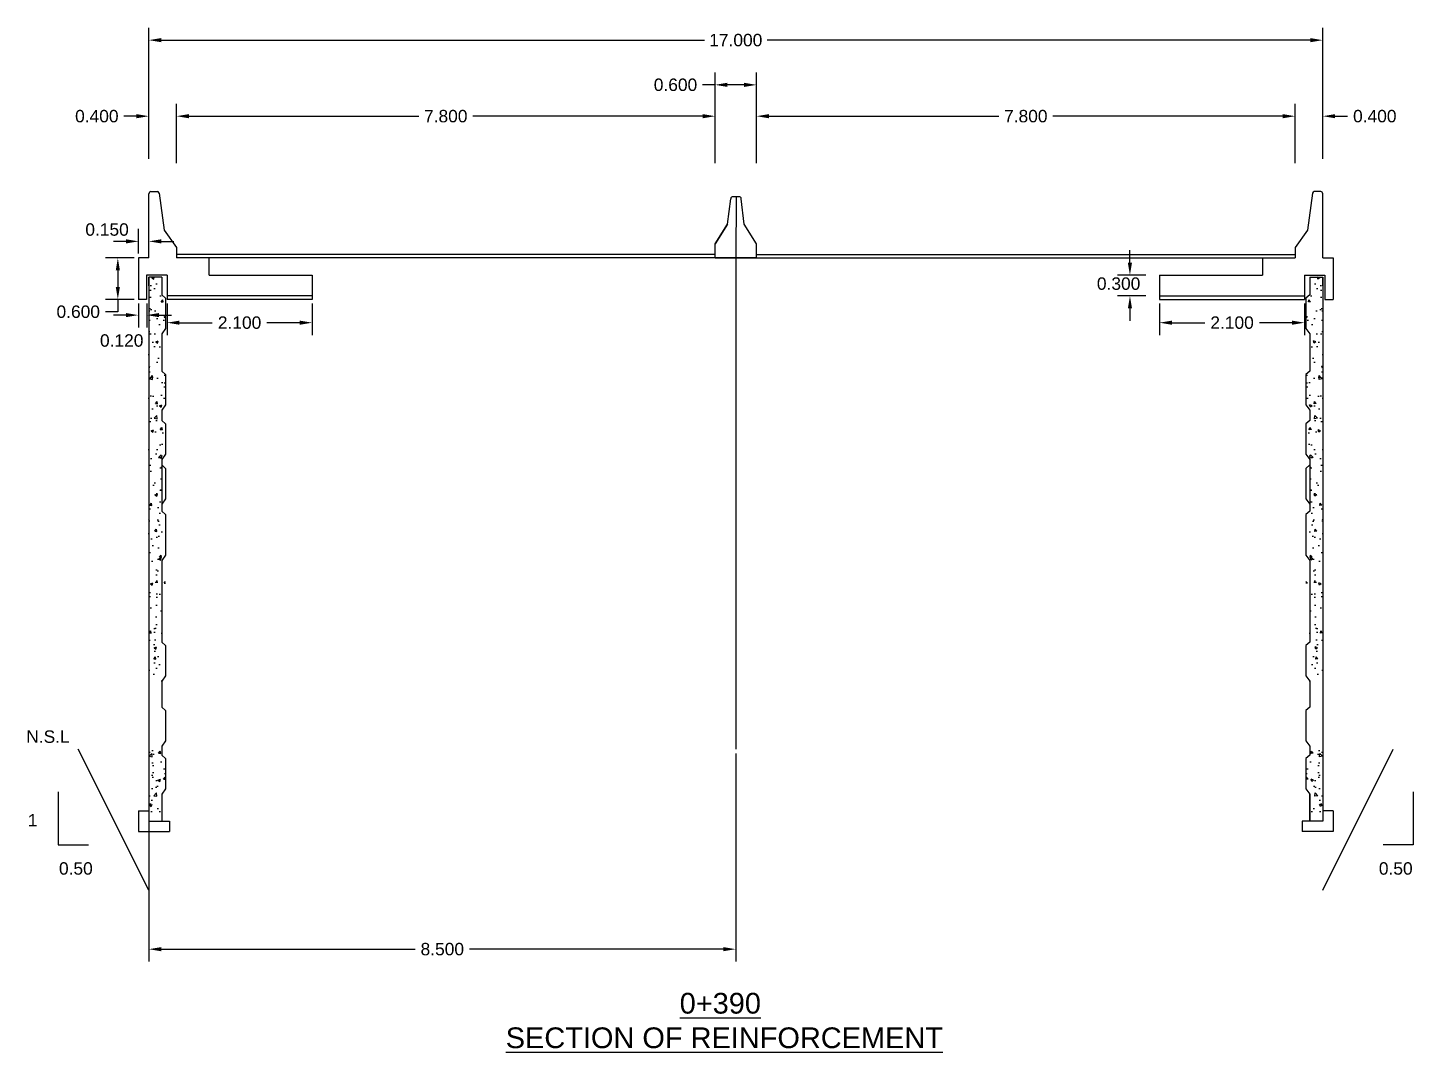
# Model space of a CAD drawing. Header units: inches. Extents: x 7464 to 8514, y 25455 to 25607.
# Drawn here: x 7847.54 to 7867.6, y 25454.8 to 25469.64 of the extents above; entities that cross this region are included whole.
import ezdxf

# ---------------------------------------------------------------- set-up
doc = ezdxf.new("R2010")
doc.units = ezdxf.units.IN
doc.header["$MEASUREMENT"] = 0
doc.styles.get("Standard").update_dxf_attribs({"font": 'arial.ttf'})
doc.dimstyles.get("Standard").update_dxf_attribs({"dimtxt": 0.18, "dimasz": 0.18, "dimexe": 0.18, "dimexo": 0.0625, "dimgap": 0.09, "dimtad": 0, "dimtih": 1, "dimtoh": 1, "dimdec": 3, "dimzin": 0, "dimdsep": 46, "dimtxsty": 'Standard', "dimcen": 0.09, "dimadec": 0, "dimazin": 0, "dimtfac": 1, "dimtdec": 3, "dimtofl": 0, "dimtmove": 0, "dimatfit": 3, "dimfxl": 1, "dimtolj": 1, "dimtzin": 0, "dimarcsym": 0})
pattern_1 = [(130, (8094.15213, 25300.72663), (-0.3586301, -0.03137607), [0.0375, -0.4125]), (185, (8094.15213, 25300.72663), (0.06937567, 0.37609607), [0.03, -0.33]), (79.5486, (8094.12224, 25300.724), (-0.2892547, 0.34471977), [0.0318701, -0.35057106]), (133.8158, (8094.15213, 25300.82663), (-0.5336205, -0.0827595), [0.05625, -0.61875]), (83.3644, (8094.10766, 25300.81973), (-0.4673314, 0.4870589), [0.0478051, -0.5258565]), (188.8158, (8094.15213, 25300.82663), (-0.467331, 0.4870593), [0.045, -0.495]), (159, (8094.10213, 25300.80163), (-0.29845353, -0.20130945), [0.0375, -0.4125]), (214, (8094.10213, 25300.80163), (-0.12165767, 0.362575), [0.03, -0.33]), (108.5486, (8094.07726, 25300.78485), (-0.4201113, 0.16126525), [0.0318701, -0.35057106]), (142.5, (8094.15213, 25300.72663), (-0.00607993, 0.166446927), [0, -0.326, 0, -0.335, 0, -0.33125]), (172.5, (8094.15213, 25300.72663), (-0.13153477, 0.19720586), [0, -0.191, 0, -0.3185, 0, -0.12625]), (212.5, (8094.26363, 25300.72663), (-0.26691122, -0.011277436), [0, -0.125, 0, -0.39, 0, -0.5175]), (222.5, (8094.31363, 25300.72663), (-0.29159308, 0.0500525), [0, -0.1625, 0, -0.259, 0, -0.3675])]

# ---------------------------------------------------------------- blocks, each defined once
blk = doc.blocks.new('*D245')
at = {"color": 0, "lineweight": -2, "transparency": 16777216}
for p, q in [((7849.691, 25467.675), (7849.691, 25468.536)), ((7857.491, 25467.675), (7857.491, 25468.536)), ((7849.871, 25468.356), (7853.199, 25468.356)), ((7857.311, 25468.356), (7853.984, 25468.356))]:
    blk.add_line(p, q, dxfattribs=at)
at = {"color": 0, "transparency": 16777216}
for points in [[(7849.871, 25468.386), (7849.871, 25468.326), (7849.691, 25468.356)], [(7857.311, 25468.386), (7857.311, 25468.326), (7857.491, 25468.356)]]:
    blk.add_solid(points, dxfattribs=at)
at = {"layer": 'Defpoints', "color": 0, "transparency": 16777216}
for p in [(7857.491, 25468.356), (7849.691, 25467.613), (7857.491, 25467.613)]:
    blk.add_point(p, dxfattribs=at)
at = {"color": 0, "transparency": 16777216, "insert": (7853.591, 25468.356), "char_height": 0.18, "attachment_point": 5}
blk.add_mtext('\\A1;7.800', dxfattribs=at)
blk = doc.blocks.new('*D246')
at = {"color": 0, "lineweight": -2, "transparency": 16777216}
for p, q in [((7849.291, 25467.738), (7849.291, 25468.536)), ((7849.691, 25467.738), (7849.691, 25468.536)), ((7849.111, 25468.356), (7848.931, 25468.356)), ((7849.871, 25468.356), (7850.051, 25468.356))]:
    blk.add_line(p, q, dxfattribs=at)
at = {"color": 0, "transparency": 16777216}
for points in [[(7849.111, 25468.386), (7849.111, 25468.326), (7849.291, 25468.356)], [(7849.871, 25468.386), (7849.871, 25468.326), (7849.691, 25468.356)]]:
    blk.add_solid(points, dxfattribs=at)
at = {"layer": 'Defpoints', "color": 0, "transparency": 16777216}
for p in [(7849.291, 25468.356), (7849.291, 25467.675), (7849.691, 25467.675)]:
    blk.add_point(p, dxfattribs=at)
at = {"color": 0, "transparency": 16777216, "insert": (7848.538, 25468.356), "char_height": 0.18, "attachment_point": 5}
blk.add_mtext('\\A1;0.400', dxfattribs=at)
blk = doc.blocks.new('*D247')
at = {"color": 0, "lineweight": -2, "transparency": 16777216}
for p, q in [((7849.141, 25466.367), (7849.141, 25466.724)), ((7849.291, 25466.367), (7849.291, 25466.724)), ((7848.961, 25466.544), (7848.781, 25466.544)), ((7849.471, 25466.544), (7849.651, 25466.544))]:
    blk.add_line(p, q, dxfattribs=at)
at = {"color": 0, "transparency": 16777216}
for points in [[(7848.961, 25466.574), (7848.961, 25466.514), (7849.141, 25466.544)], [(7849.471, 25466.574), (7849.471, 25466.514), (7849.291, 25466.544)]]:
    blk.add_solid(points, dxfattribs=at)
at = {"layer": 'Defpoints', "color": 0, "transparency": 16777216}
for p in [(7849.291, 25466.544), (7849.141, 25466.304), (7849.291, 25466.304)]:
    blk.add_point(p, dxfattribs=at)
at = {"color": 0, "transparency": 16777216, "insert": (7848.686, 25466.714), "char_height": 0.18, "attachment_point": 5}
blk.add_mtext('\\A1;0.150', dxfattribs=at)
blk = doc.blocks.new('*D271')
at = {"color": 0, "lineweight": -2, "transparency": 16777216}
for p, q in [((7849.555, 25465.642), (7849.555, 25465.186)), ((7851.655, 25465.642), (7851.655, 25465.186)), ((7849.735, 25465.366), (7850.21, 25465.366)), ((7851.475, 25465.366), (7851, 25465.366))]:
    blk.add_line(p, q, dxfattribs=at)
at = {"color": 0, "transparency": 16777216}
for points in [[(7849.735, 25465.396), (7849.735, 25465.336), (7849.555, 25465.366)], [(7851.475, 25465.396), (7851.475, 25465.336), (7851.655, 25465.366)]]:
    blk.add_solid(points, dxfattribs=at)
at = {"layer": 'Defpoints', "color": 0, "transparency": 16777216}
for p in [(7849.555, 25465.704), (7851.655, 25465.704), (7851.655, 25465.366)]:
    blk.add_point(p, dxfattribs=at)
at = {"color": 0, "transparency": 16777216, "insert": (7850.605, 25465.366), "char_height": 0.18, "attachment_point": 5}
blk.add_mtext('\\A1;2.100', dxfattribs=at)
blk = doc.blocks.new('*D237')
at = {"color": 0, "lineweight": -2, "transparency": 16777216}
for p, q in [((7858.091, 25467.675), (7858.091, 25468.536)), ((7865.891, 25467.675), (7865.891, 25468.536)), ((7858.271, 25468.356), (7861.599, 25468.356)), ((7865.711, 25468.356), (7862.384, 25468.356))]:
    blk.add_line(p, q, dxfattribs=at)
at = {"color": 0, "transparency": 16777216}
for points in [[(7858.271, 25468.386), (7858.271, 25468.326), (7858.091, 25468.356)], [(7865.711, 25468.386), (7865.711, 25468.326), (7865.891, 25468.356)]]:
    blk.add_solid(points, dxfattribs=at)
at = {"layer": 'Defpoints', "color": 0, "transparency": 16777216}
for p in [(7858.091, 25468.356), (7858.091, 25467.613), (7865.891, 25467.613)]:
    blk.add_point(p, dxfattribs=at)
at = {"color": 0, "transparency": 16777216, "insert": (7861.991, 25468.356), "char_height": 0.18, "attachment_point": 5}
blk.add_mtext('\\A1;7.800', dxfattribs=at)
blk = doc.blocks.new('*D238')
at = {"color": 0, "lineweight": -2, "transparency": 16777216}
for p, q in [((7865.891, 25467.738), (7865.891, 25468.536)), ((7866.291, 25467.738), (7866.291, 25468.536)), ((7865.711, 25468.356), (7865.531, 25468.356)), ((7866.471, 25468.356), (7866.651, 25468.356))]:
    blk.add_line(p, q, dxfattribs=at)
at = {"color": 0, "transparency": 16777216}
for points in [[(7865.711, 25468.386), (7865.711, 25468.326), (7865.891, 25468.356)], [(7866.471, 25468.386), (7866.471, 25468.326), (7866.291, 25468.356)]]:
    blk.add_solid(points, dxfattribs=at)
at = {"layer": 'Defpoints', "color": 0, "transparency": 16777216}
for p in [(7866.291, 25468.356), (7865.891, 25467.675), (7866.291, 25467.675)]:
    blk.add_point(p, dxfattribs=at)
at = {"color": 0, "transparency": 16777216, "insert": (7867.045, 25468.356), "char_height": 0.18, "attachment_point": 5}
blk.add_mtext('\\A1;0.400', dxfattribs=at)
blk = doc.blocks.new('*D269')
at = {"color": 0, "lineweight": -2, "transparency": 16777216}
for p, q in [((7863.928, 25465.642), (7863.928, 25465.186)), ((7866.028, 25465.642), (7866.028, 25465.186)), ((7864.108, 25465.366), (7864.583, 25465.366)), ((7865.848, 25465.366), (7865.373, 25465.366))]:
    blk.add_line(p, q, dxfattribs=at)
at = {"color": 0, "transparency": 16777216}
for points in [[(7864.108, 25465.396), (7864.108, 25465.336), (7863.928, 25465.366)], [(7865.848, 25465.396), (7865.848, 25465.336), (7866.028, 25465.366)]]:
    blk.add_solid(points, dxfattribs=at)
at = {"layer": 'Defpoints', "color": 0, "transparency": 16777216}
for p in [(7863.928, 25465.704), (7866.028, 25465.704), (7863.928, 25465.366)]:
    blk.add_point(p, dxfattribs=at)
at = {"color": 0, "transparency": 16777216, "insert": (7864.978, 25465.366), "char_height": 0.18, "attachment_point": 5}
blk.add_mtext('\\A1;2.100', dxfattribs=at)
blk = doc.blocks.new('*D243')
at = {"color": 0, "lineweight": -2, "transparency": 16777216}
for p, q in [((7857.491, 25467.675), (7857.491, 25468.99)), ((7858.091, 25467.675), (7858.091, 25468.99)), ((7857.491, 25468.81), (7857.311, 25468.81)), ((7857.911, 25468.81), (7857.671, 25468.81))]:
    blk.add_line(p, q, dxfattribs=at)
at = {"color": 0, "transparency": 16777216}
for points in [[(7857.671, 25468.84), (7857.671, 25468.78), (7857.491, 25468.81)], [(7857.911, 25468.84), (7857.911, 25468.78), (7858.091, 25468.81)]]:
    blk.add_solid(points, dxfattribs=at)
at = {"layer": 'Defpoints', "color": 0, "transparency": 16777216}
for p in [(7857.491, 25468.81), (7857.491, 25467.613), (7858.091, 25467.613)]:
    blk.add_point(p, dxfattribs=at)
at = {"color": 0, "transparency": 16777216, "insert": (7856.918, 25468.81), "char_height": 0.18, "attachment_point": 5}
blk.add_mtext('\\A1;0.600', dxfattribs=at)
blk = doc.blocks.new('*D244')
at = {"color": 0, "lineweight": -2, "transparency": 16777216}
for p, q in [((7849.291, 25468.199), (7849.291, 25469.637)), ((7866.291, 25468.199), (7866.291, 25469.637)), ((7849.471, 25469.457), (7857.337, 25469.457)), ((7866.111, 25469.457), (7858.246, 25469.457))]:
    blk.add_line(p, q, dxfattribs=at)
at = {"color": 0, "transparency": 16777216}
for points in [[(7849.471, 25469.487), (7849.471, 25469.427), (7849.291, 25469.457)], [(7866.111, 25469.487), (7866.111, 25469.427), (7866.291, 25469.457)]]:
    blk.add_solid(points, dxfattribs=at)
at = {"layer": 'Defpoints', "color": 0, "transparency": 16777216}
for p in [(7849.291, 25469.457), (7849.291, 25468.137), (7866.291, 25468.137)]:
    blk.add_point(p, dxfattribs=at)
at = {"color": 0, "transparency": 16777216, "insert": (7857.791, 25469.457), "char_height": 0.18, "attachment_point": 5}
blk.add_mtext('\\A1;17.000', dxfattribs=at)
blk = doc.blocks.new('*D273')
at = {"color": 0, "lineweight": -2, "transparency": 16777216}
for p, q in [((7849.291, 25459.126), (7849.291, 25456.115)), ((7857.791, 25459.126), (7857.791, 25456.115)), ((7849.471, 25456.295), (7853.148, 25456.295)), ((7857.611, 25456.295), (7853.935, 25456.295))]:
    blk.add_line(p, q, dxfattribs=at)
at = {"color": 0, "transparency": 16777216}
for points in [[(7849.471, 25456.325), (7849.471, 25456.265), (7849.291, 25456.295)], [(7857.611, 25456.325), (7857.611, 25456.265), (7857.791, 25456.295)]]:
    blk.add_solid(points, dxfattribs=at)
at = {"layer": 'Defpoints', "color": 0, "transparency": 16777216}
for p in [(7849.291, 25459.189), (7857.791, 25459.189), (7849.291, 25456.295)]:
    blk.add_point(p, dxfattribs=at)
at = {"color": 0, "transparency": 16777216, "insert": (7853.541, 25456.295), "char_height": 0.18, "attachment_point": 5}
blk.add_mtext('\\A1;8.500', dxfattribs=at)
blk = doc.blocks.new('*D274')
at = {"color": 0, "lineweight": -2, "transparency": 16777216}
for p, q in [((7849.077, 25466.304), (7848.662, 25466.304)), ((7848.842, 25466.124), (7848.842, 25465.884)), ((7849.077, 25465.704), (7848.662, 25465.704)), ((7848.842, 25465.704), (7848.842, 25465.524)), ((7848.842, 25465.524), (7848.662, 25465.524))]:
    blk.add_line(p, q, dxfattribs=at)
at = {"color": 0, "transparency": 16777216}
for points in [[(7848.812, 25466.124), (7848.872, 25466.124), (7848.842, 25466.304)], [(7848.812, 25465.884), (7848.872, 25465.884), (7848.842, 25465.704)]]:
    blk.add_solid(points, dxfattribs=at)
at = {"layer": 'Defpoints', "color": 0, "transparency": 16777216}
for p in [(7849.14, 25466.304), (7848.842, 25465.704), (7849.14, 25465.704)]:
    blk.add_point(p, dxfattribs=at)
at = {"color": 0, "transparency": 16777216, "insert": (7848.269, 25465.524), "char_height": 0.18, "attachment_point": 5}
blk.add_mtext('\\A1;0.600', dxfattribs=at)
blk = doc.blocks.new('*D275')
at = {"color": 0, "lineweight": -2, "transparency": 16777216}
for p, q in [((7849.14, 25465.642), (7849.14, 25465.296)), ((7849.26, 25465.642), (7849.26, 25465.296)), ((7848.96, 25465.476), (7848.78, 25465.476)), ((7849.44, 25465.476), (7849.62, 25465.476))]:
    blk.add_line(p, q, dxfattribs=at)
at = {"color": 0, "transparency": 16777216}
for points in [[(7848.96, 25465.506), (7848.96, 25465.446), (7849.14, 25465.476)], [(7849.44, 25465.506), (7849.44, 25465.446), (7849.26, 25465.476)]]:
    blk.add_solid(points, dxfattribs=at)
at = {"layer": 'Defpoints', "color": 0, "transparency": 16777216}
for p in [(7849.14, 25465.704), (7849.26, 25465.704), (7849.26, 25465.476)]:
    blk.add_point(p, dxfattribs=at)
at = {"color": 0, "transparency": 16777216, "insert": (7848.898, 25465.107), "char_height": 0.18, "attachment_point": 5}
blk.add_mtext('\\A1;0.120', dxfattribs=at)
blk = doc.blocks.new('*D253')
at = {"color": 0, "lineweight": -2, "transparency": 16777216}
for p, q in [((7863.499, 25466.234), (7863.499, 25466.414)), ((7863.73, 25466.054), (7863.319, 25466.054)), ((7863.73, 25465.754), (7863.319, 25465.754)), ((7863.499, 25465.574), (7863.499, 25465.394))]:
    blk.add_line(p, q, dxfattribs=at)
at = {"color": 0, "transparency": 16777216}
for points in [[(7863.469, 25466.234), (7863.529, 25466.234), (7863.499, 25466.054)], [(7863.469, 25465.574), (7863.529, 25465.574), (7863.499, 25465.754)]]:
    blk.add_solid(points, dxfattribs=at)
at = {"layer": 'Defpoints', "color": 0, "transparency": 16777216}
for p in [(7863.793, 25466.054), (7863.499, 25465.754), (7863.793, 25465.754)]:
    blk.add_point(p, dxfattribs=at)
at = {"color": 0, "transparency": 16777216, "insert": (7863.335, 25465.931), "char_height": 0.18, "attachment_point": 5}
blk.add_mtext('\\A1;0.300', dxfattribs=at)

msp = doc.modelspace()

# ---------------------------------------------------------------- hatches: boundary and pattern name
h = msp.add_hatch()
h.set_pattern_fill('AR-CONC', color=0, scale=0.05, style=0)
h.set_pattern_definition([(50, (7621.4307, 25301.71628), (0.3586301, -0.03137607), [0.0375, -0.4125]), (355, (7621.4307, 25301.71628), (-0.06937567, 0.37609607), [0.03, -0.33]), (100.4514, (7621.46058, 25301.71367), (0.2892547, 0.34471977), [0.0318701, -0.35057106]), (46.1842, (7621.4307, 25301.8163), (0.5336205, -0.0827595), [0.05625, -0.61875]), (96.6356, (7621.47516, 25301.8094), (0.4673314, 0.4870589), [0.0478051, -0.5258565]), (351.1842, (7621.4307, 25301.8163), (0.467331, 0.4870593), [0.045, -0.495]), (21, (7621.4807, 25301.79128), (0.29845353, -0.20130945), [0.0375, -0.4125]), (326, (7621.4807, 25301.79128), (0.12165767, 0.362575), [0.03, -0.33]), (71.4514, (7621.50556, 25301.7745), (0.4201113, 0.16126525), [0.0318701, -0.35057106]), (37.5, (7621.43069, 25301.71628), (0.00607993, 0.166446927), [0, -0.326, 0, -0.335, 0, -0.33125]), (7.5, (7621.4307, 25301.71628), (0.13153477, 0.19720586), [0, -0.191, 0, -0.3185, 0, -0.12625]), (327.5, (7621.3192, 25301.71628), (0.26691122, -0.011277436), [0, -0.125, 0, -0.39, 0, -0.5175]), (317.5, (7621.2692, 25301.71628), (0.29159308, 0.0500525), [0, -0.1625, 0, -0.259, 0, -0.3675])])
h.paths.add_polyline_path([(7849.5347, 25464.6158), (7849.4797, 25464.6658), (7849.4797, 25465.204), (7849.5347, 25465.2798), (7849.5347, 25465.7195), (7849.4797, 25465.7696), (7849.4797, 25466.0247), (7849.2897, 25466.0247), (7849.2897, 25465.8997), (7849.2897, 25460.1783), (7849.4797, 25460.1783), (7849.4797, 25460.2256), (7849.5347, 25460.3014), (7849.5347, 25460.7411), (7849.4797, 25460.7911), (7849.4797, 25461.1652), (7849.5347, 25461.2411), (7849.5347, 25461.6807), (7849.4797, 25461.7308), (7849.4797, 25462.0711), (7849.5347, 25462.147), (7849.5347, 25462.5866), (7849.4797, 25462.6367), (7849.4797, 25463.3867), (7849.5347, 25463.4625), (7849.5347, 25463.9022), (7849.4797, 25463.9523), (7849.4797, 25464.1002), (7849.5347, 25464.1761)])
h = msp.add_hatch()
h.set_pattern_fill('AR-CONC', color=0, scale=0.05, style=0)
h.set_pattern_definition([(130, (8094.15213, 25301.71628), (-0.3586301, -0.03137607), [0.0375, -0.4125]), (185, (8094.15213, 25301.71628), (0.06937567, 0.37609607), [0.03, -0.33]), (79.5486, (8094.12224, 25301.71367), (-0.2892547, 0.34471977), [0.0318701, -0.35057106]), (133.8158, (8094.15213, 25301.8163), (-0.5336205, -0.0827595), [0.05625, -0.61875]), (83.3644, (8094.10766, 25301.8094), (-0.4673314, 0.4870589), [0.0478051, -0.5258565]), (188.8158, (8094.15213, 25301.8163), (-0.467331, 0.4870593), [0.045, -0.495]), (159, (8094.10213, 25301.79128), (-0.29845353, -0.20130945), [0.0375, -0.4125]), (214, (8094.10213, 25301.79128), (-0.12165767, 0.362575), [0.03, -0.33]), (108.5486, (8094.07726, 25301.7745), (-0.4201113, 0.16126525), [0.0318701, -0.35057106]), (142.5, (8094.15213, 25301.71628), (-0.00607993, 0.166446927), [0, -0.326, 0, -0.335, 0, -0.33125]), (172.5, (8094.15213, 25301.71628), (-0.13153477, 0.19720586), [0, -0.191, 0, -0.3185, 0, -0.12625]), (212.5, (8094.26363, 25301.71628), (-0.26691122, -0.011277436), [0, -0.125, 0, -0.39, 0, -0.5175]), (222.5, (8094.31363, 25301.71628), (-0.29159308, 0.0500525), [0, -0.1625, 0, -0.259, 0, -0.3675])])
h.paths.add_polyline_path([(7866.0481, 25464.6158), (7866.1031, 25464.6658), (7866.1031, 25465.204), (7866.0481, 25465.2798), (7866.0481, 25465.7195), (7866.1031, 25465.7696), (7866.1031, 25466.0247), (7866.2931, 25466.0247), (7866.2931, 25465.8997), (7866.2931, 25460.1783), (7866.1031, 25460.1783), (7866.1031, 25460.2256), (7866.0481, 25460.3014), (7866.0481, 25460.7411), (7866.1031, 25460.7911), (7866.1031, 25461.1652), (7866.0481, 25461.2411), (7866.0481, 25461.6807), (7866.1031, 25461.7308), (7866.1031, 25462.0711), (7866.0481, 25462.147), (7866.0481, 25462.5866), (7866.1031, 25462.6367), (7866.1031, 25463.3867), (7866.0481, 25463.4625), (7866.0481, 25463.9022), (7866.1031, 25463.9523), (7866.1031, 25464.1002), (7866.0481, 25464.1761)])
h = msp.add_hatch()
h.set_pattern_fill('AR-CONC', color=0, scale=0.05, style=0)
h.set_pattern_definition([(50, (7621.4307, 25300.72663), (0.3586301, -0.03137607), [0.0375, -0.4125]), (355, (7621.4307, 25300.72663), (-0.06937567, 0.37609607), [0.03, -0.33]), (100.4514, (7621.46058, 25300.724), (0.2892547, 0.34471977), [0.0318701, -0.35057106]), (46.1842, (7621.4307, 25300.82663), (0.5336205, -0.0827595), [0.05625, -0.61875]), (96.6356, (7621.47516, 25300.81973), (0.4673314, 0.4870589), [0.0478051, -0.5258565]), (351.1842, (7621.4307, 25300.82663), (0.467331, 0.4870593), [0.045, -0.495]), (21, (7621.4807, 25300.80163), (0.29845353, -0.20130945), [0.0375, -0.4125]), (326, (7621.4807, 25300.80163), (0.12165767, 0.362575), [0.03, -0.33]), (71.4514, (7621.50556, 25300.78485), (0.4201113, 0.16126525), [0.0318701, -0.35057106]), (37.5, (7621.43069, 25300.72663), (0.00607993, 0.166446927), [0, -0.326, 0, -0.335, 0, -0.33125]), (7.5, (7621.4307, 25300.72663), (0.13153477, 0.19720586), [0, -0.191, 0, -0.3185, 0, -0.12625]), (327.5, (7621.3192, 25300.72663), (0.26691122, -0.011277436), [0, -0.125, 0, -0.39, 0, -0.5175]), (317.5, (7621.2692, 25300.72663), (0.29159308, 0.0500525), [0, -0.1625, 0, -0.259, 0, -0.3675])])
h.paths.add_polyline_path([(7849.5347, 25458.6147), (7849.5347, 25459.0544), (7849.4797, 25459.1045), (7849.4797, 25459.1886), (7849.2897, 25459.1886), (7849.2897, 25458.1493), (7849.4797, 25458.1493), (7849.4797, 25458.5389)])
h = msp.add_hatch()
h.set_pattern_fill('AR-CONC', color=0, scale=0.05, style=0)
h.set_pattern_definition(pattern_1)
h.paths.add_polyline_path([(7866.0481, 25458.6147), (7866.0481, 25459.0544), (7866.1031, 25459.1045), (7866.1031, 25459.1886), (7866.2931, 25459.1886), (7866.2931, 25458.1493), (7866.1031, 25458.1493), (7866.1031, 25458.5389)])
h = msp.add_hatch()
h.set_pattern_fill('AR-CONC', color=0, scale=0.05, style=0)
h.set_pattern_definition(pattern_1)
h.paths.add_polyline_path([(7866.0481, 25458.6147), (7866.0481, 25459.0544), (7866.1031, 25459.1045), (7866.1031, 25459.1886), (7866.2931, 25459.1886), (7866.2931, 25458.1493), (7866.1031, 25458.1493), (7866.1031, 25458.5389)])

# ---------------------------------------------------------------- linework, layer by layer
at = {"color": 0}
for p, q in [((7849.2914, 25466.3043), (7849.2914, 25467.2343)), ((7866.2914, 25466.3043), (7866.2914, 25467.2343)), ((7849.1397, 25466.3043), (7849.1397, 25465.7043)), ((7849.1397, 25466.3043), (7849.1397, 25465.7043)), ((7857.7914, 25466.3043), (7857.7914, 25459.1886)), ((7866.4431, 25466.3043), (7866.4431, 25465.7043)), ((7849.2597, 25466.0543), (7849.2597, 25465.7043)), ((7849.4797, 25466.0247), (7849.2897, 25466.0247)), ((7849.2897, 25465.8997), (7849.2897, 25466.0247)), ((7849.2914, 25466.0247), (7849.2914, 25458.1493)), ((7849.4797, 25466.0247), (7849.4797, 25465.7696)), ((7849.4797, 25466.0247), (7849.4797, 25465.8997)), ((7851.6547, 25466.0543), (7851.6547, 25465.7043)), ((7863.9281, 25466.0543), (7863.9281, 25465.7043)), ((7866.1031, 25466.0247), (7866.1031, 25465.7696)), ((7866.1031, 25466.0247), (7866.2931, 25466.0247)), ((7866.1031, 25466.0247), (7866.1031, 25465.8997)), ((7866.1031, 25466.0247), (7866.1031, 25465.7696)), ((7866.1031, 25466.0247), (7866.2931, 25466.0247)), ((7866.1031, 25466.0247), (7866.1031, 25465.8997)), ((7866.2914, 25466.0247), (7866.2914, 25458.1493)), ((7866.2931, 25465.8997), (7866.2931, 25466.0247)), ((7866.2931, 25465.8997), (7866.2931, 25466.0247)), ((7866.3231, 25466.0543), (7866.3231, 25465.7043)), ((7866.3231, 25466.0543), (7866.3231, 25465.7043)), ((7849.2597, 25465.7043), (7849.1397, 25465.7043)), ((7849.4797, 25465.7696), (7849.5347, 25465.7195)), ((7849.5347, 25465.7195), (7849.5347, 25465.2798)), ((7849.5347, 25465.7195), (7849.5347, 25465.2798)), ((7866.1031, 25465.7696), (7866.0481, 25465.7195)), ((7866.1031, 25465.7696), (7866.0481, 25465.7195)), ((7866.0481, 25465.7195), (7866.0481, 25465.2798)), ((7866.0481, 25465.7195), (7866.0481, 25465.2798)), ((7866.0481, 25465.7195), (7866.0481, 25465.2798)), ((7866.0481, 25465.7195), (7866.0481, 25465.2798)), ((7866.3231, 25465.7043), (7866.4431, 25465.7043)), ((7849.5347, 25465.2798), (7849.4797, 25465.204)), ((7849.4797, 25465.204), (7849.4797, 25464.6658)), ((7866.0481, 25465.2798), (7866.1031, 25465.204)), ((7866.0481, 25465.2798), (7866.1031, 25465.204)), ((7866.1031, 25465.204), (7866.1031, 25464.6658)), ((7849.4797, 25464.6658), (7849.5347, 25464.6158)), ((7849.5347, 25464.6158), (7849.5347, 25464.1761)), ((7849.5347, 25464.6158), (7849.5347, 25464.1761)), ((7866.1031, 25464.6658), (7866.0481, 25464.6158)), ((7866.0481, 25464.6158), (7866.0481, 25464.1761)), ((7866.0481, 25464.6158), (7866.0481, 25464.1761)), ((7849.5347, 25464.1761), (7849.4797, 25464.1002)), ((7849.4797, 25464.1002), (7849.4797, 25463.9523)), ((7866.0481, 25464.1761), (7866.1031, 25464.1002)), ((7866.1031, 25464.1002), (7866.1031, 25463.9523)), ((7849.4797, 25463.9523), (7849.5347, 25463.9022)), ((7849.5347, 25463.9022), (7849.5347, 25463.4625)), ((7849.5347, 25463.9022), (7849.5347, 25463.4625)), ((7866.1031, 25463.9523), (7866.0481, 25463.9022)), ((7866.0481, 25463.9022), (7866.0481, 25463.4625)), ((7866.0481, 25463.9022), (7866.0481, 25463.4625)), ((7849.5347, 25463.4625), (7849.4797, 25463.3867)), ((7849.4797, 25463.3867), (7849.4797, 25462.6367)), ((7849.4797, 25463.3056), (7849.5347, 25463.2556)), ((7866.0481, 25463.4625), (7866.1031, 25463.3867)), ((7866.1031, 25463.3056), (7866.0481, 25463.2556)), ((7866.1031, 25463.3867), (7866.1031, 25462.6367)), ((7849.5347, 25463.2556), (7849.5347, 25462.8159)), ((7849.5347, 25463.2556), (7849.5347, 25462.8159)), ((7866.0481, 25463.2556), (7866.0481, 25462.8159)), ((7866.0481, 25463.2556), (7866.0481, 25462.8159)), ((7849.5347, 25462.8159), (7849.4797, 25462.74)), ((7866.0481, 25462.8159), (7866.1031, 25462.74)), ((7849.4797, 25462.6367), (7849.5347, 25462.5866)), ((7849.5347, 25462.5866), (7849.5347, 25461.9981)), ((7849.5347, 25462.5866), (7849.5347, 25461.9981)), ((7866.1031, 25462.6367), (7866.0481, 25462.5866)), ((7866.0481, 25462.5866), (7866.0481, 25461.9981)), ((7866.0481, 25462.5866), (7866.0481, 25461.9981)), ((7849.5347, 25461.9981), (7849.4797, 25461.9223)), ((7849.4797, 25461.9223), (7849.4797, 25460.7411)), ((7866.0481, 25461.9981), (7866.1031, 25461.9223)), ((7866.1031, 25461.9223), (7866.1031, 25460.7411)), ((7849.4797, 25460.7411), (7849.5347, 25460.6911)), ((7849.5347, 25460.6911), (7849.5347, 25460.2514)), ((7849.5347, 25460.6911), (7849.5347, 25460.2514)), ((7866.1031, 25460.7411), (7866.0481, 25460.6911)), ((7866.0481, 25460.6911), (7866.0481, 25460.2514)), ((7866.0481, 25460.6911), (7866.0481, 25460.2514)), ((7849.5347, 25460.2514), (7849.4797, 25460.1756)), ((7849.4797, 25460.1756), (7849.4797, 25459.8015)), ((7866.0481, 25460.2514), (7866.1031, 25460.1756)), ((7866.1031, 25460.1756), (7866.1031, 25459.8015)), ((7849.4797, 25459.8015), (7849.5347, 25459.7515)), ((7849.5347, 25459.7515), (7849.5347, 25459.3118)), ((7849.5347, 25459.7515), (7849.5347, 25459.3118)), ((7866.1031, 25459.8015), (7866.0481, 25459.7515)), ((7866.0481, 25459.7515), (7866.0481, 25459.3118)), ((7866.0481, 25459.7515), (7866.0481, 25459.3118)), ((7849.5347, 25459.3118), (7849.4797, 25459.2359)), ((7866.0481, 25459.3118), (7866.1031, 25459.2359)), ((7866.0481, 25459.3118), (7866.1031, 25459.2359)), ((7849.2897, 25457.1493), (7848.27, 25459.1886)), ((7849.4797, 25459.2359), (7849.4797, 25459.1045)), ((7849.4797, 25459.1045), (7849.5347, 25459.0544)), ((7866.1031, 25459.1045), (7866.0481, 25459.0544)), ((7866.1031, 25459.1045), (7866.0481, 25459.0544)), ((7866.1031, 25459.2359), (7866.1031, 25459.1045)), ((7866.1031, 25459.2359), (7866.1031, 25459.1045)), ((7866.2931, 25457.1493), (7867.3128, 25459.1886)), ((7849.5347, 25459.0544), (7849.5347, 25458.6147)), ((7849.5347, 25459.0544), (7849.5347, 25458.6147)), ((7866.0481, 25459.0544), (7866.0481, 25458.6147)), ((7866.0481, 25459.0544), (7866.0481, 25458.6147)), ((7866.0481, 25459.0544), (7866.0481, 25458.6147)), ((7866.0481, 25459.0544), (7866.0481, 25458.6147)), ((7847.9805, 25458.5717), (7847.9805, 25457.8064)), ((7849.5347, 25458.6147), (7849.4797, 25458.5389)), ((7849.4797, 25458.5389), (7849.4797, 25458.1493)), ((7866.0481, 25458.6147), (7866.1031, 25458.5389)), ((7866.0481, 25458.6147), (7866.1031, 25458.5389)), ((7866.1014, 25458.5389), (7866.1014, 25458.1493)), ((7866.1031, 25458.5389), (7866.1031, 25458.1493)), ((7867.6024, 25458.5717), (7867.6024, 25457.8064)), ((7849.1397, 25458.2993), (7849.1397, 25457.9993)), ((7849.1397, 25458.2993), (7849.2897, 25458.2993)), ((7866.4431, 25458.2993), (7866.2931, 25458.2993)), ((7866.4431, 25458.2993), (7866.4431, 25457.9993)), ((7849.2914, 25458.1493), (7849.5897, 25458.1493)), ((7849.5897, 25458.1493), (7849.5897, 25457.9993)), ((7866.2914, 25458.1493), (7865.9931, 25458.1493)), ((7865.9931, 25458.1493), (7865.9931, 25457.9993)), ((7866.2914, 25458.1493), (7865.9931, 25458.1493)), ((7849.1397, 25457.9993), (7849.5897, 25457.9993)), ((7866.4431, 25457.9993), (7865.9931, 25457.9993)), ((7847.9805, 25457.8064), (7848.4169, 25457.8064)), ((7867.6024, 25457.8064), (7867.166, 25457.8064))]:
    msp.add_line(p, q, dxfattribs=at)
at = {"color": 1}
for p, q in [((7849.3215, 25467.2643), (7849.4153, 25467.2643)), ((7849.44, 25467.2435), (7849.5114, 25466.7043)), ((7857.8396, 25467.1906), (7857.7496, 25467.1906)), ((7857.7946, 25467.1906), (7857.7914, 25466.3043)), ((7866.1429, 25467.2435), (7866.0714, 25466.7043)), ((7866.2613, 25467.2643), (7866.1675, 25467.2643)), ((7849.5114, 25466.7043), (7849.6914, 25466.4563)), ((7857.6714, 25466.7918), (7857.4914, 25466.5064)), ((7866.0714, 25466.7043), (7865.8914, 25466.4563)), ((7857.4914, 25466.3043), (7857.4914, 25466.5064)), ((7849.2914, 25466.3043), (7849.1397, 25466.3043)), ((7849.6914, 25466.4563), (7849.6914, 25466.3043)), ((7857.4914, 25466.3543), (7849.6914, 25466.3543)), ((7857.4914, 25466.3043), (7849.6914, 25466.3043)), ((7850.1647, 25466.0543), (7850.1647, 25466.3043)), ((7857.8914, 25466.3043), (7857.4914, 25466.3043)), ((7857.4914, 25466.3043), (7858.0914, 25466.3043)), ((7858.0914, 25466.3043), (7857.4914, 25466.3043)), ((7858.0914, 25466.3543), (7865.8914, 25466.3543)), ((7858.0914, 25466.3043), (7865.8914, 25466.3043)), ((7865.4181, 25466.3043), (7865.4181, 25466.0543)), ((7865.8914, 25466.4563), (7865.8914, 25466.3043)), ((7866.2914, 25466.3043), (7866.4431, 25466.3043)), ((7849.5547, 25466.0543), (7849.2597, 25466.0543)), ((7849.5547, 25466.0543), (7849.5547, 25465.7043)), ((7850.1647, 25466.0543), (7851.6547, 25466.0543)), ((7863.9281, 25466.0543), (7865.4181, 25466.0543)), ((7866.0281, 25466.0543), (7866.3231, 25466.0543)), ((7866.0281, 25466.0543), (7866.0281, 25465.7043)), ((7866.0281, 25466.0543), (7866.0281, 25465.7043)), ((7851.6547, 25465.7543), (7849.5547, 25465.7543)), ((7851.6547, 25465.7043), (7849.5547, 25465.7043)), ((7863.9281, 25465.7543), (7866.0281, 25465.7543)), ((7863.9281, 25465.7043), (7866.0281, 25465.7043))]:
    msp.add_line(p, q, dxfattribs=at)
for points in [[(7857.4914, 25466.3043), (7857.4914, 25466.5064), (7857.6714, 25466.7918), (7857.7196, 25467.1606)], [(7858.0914, 25466.3043), (7858.0914, 25466.5064), (7857.9114, 25466.7918), (7857.8696, 25467.1606)], [(7858.0914, 25466.3043), (7858.0914, 25466.5064)]]:
    msp.add_lwpolyline(points, dxfattribs=at)
for centre, radius, start, end in [((7849.3216, 25467.2341), 0.0302, 90.12593, 179.69597), ((7849.4153, 25467.2393), 0.025, 9.59222, 90), ((7857.7479, 25467.1624), 0.0283, 86.38315, 183.61685), ((7857.8396, 25467.1606), 0.03, 360, 90), ((7866.1675, 25467.2393), 0.025, 90, 170.40778), ((7866.2613, 25467.2341), 0.0302, 0.30403, 89.87407)]:
    msp.add_arc(centre, radius, start, end, dxfattribs=at)

# ---------------------------------------------------------------- texts
at = {"color": 0, "attachment_point": 5}
for s, insert, char_height in [('\\A1;N.S.L', (7847.8308, 25459.3715), 0.18), ('\\A1;1', (7847.6085, 25458.1618), 0.18), ('\\A1;0.50', (7848.2343, 25457.4623), 0.18), ('\\A1;0.50', (7867.3485, 25457.4623), 0.18), ('\\A1;{\\L0+390\\P SECTION OF REINFORCEMENT}', (7857.5672, 25455.2599), 0.3)]:
    msp.add_mtext(s, dxfattribs=dict(at, insert=insert, char_height=char_height))

# ---------------------------------------------------------------- dimensions: what is measured, and where the dimension line sits
at = {"color": 0}
for p1, p2, distance, picture, middle in [((7866.2914, 25468.1367), (7849.2914, 25468.1367), -1.3205, '*D244', (7857.7914, 25469.4572)), ((7858.0914, 25467.6127), (7857.4914, 25467.6127), -1.1973, '*D243', (7856.918, 25468.81)), ((7849.6914, 25467.6752), (7849.2914, 25467.6752), -0.6804, '*D246', (7848.538, 25468.3557)), ((7849.6914, 25467.6127), (7857.4914, 25467.6127), 0.7429, '*D245', (7853.5914, 25468.3557)), ((7865.8914, 25467.6127), (7858.0914, 25467.6127), -0.7429, '*D237', (7861.9914, 25468.3557)), ((7865.8914, 25467.6752), (7866.2914, 25467.6752), 0.6804, '*D238', (7867.0448, 25468.3557)), ((7849.1397, 25466.3043), (7849.1397, 25465.7043), -0.2975, '*D274', (7848.2688, 25465.5243)), ((7849.5547, 25465.7043), (7851.6547, 25465.7043), -0.3383, '*D271', (7850.6047, 25465.366)), ((7866.0281, 25465.7043), (7863.9281, 25465.7043), 0.3383, '*D269', (7864.9781, 25465.366)), ((7857.7914, 25459.1886), (7849.2914, 25459.1886), 2.8933, '*D273', (7853.5414, 25456.2953))]:
    dim = msp.add_aligned_dim(p1=p1, p2=p2, distance=distance, dimstyle='Standard', override={"dimfxl": 0.18}, dxfattribs=at)
    dim.commit()
    dim.dimension.update_dxf_attribs({"geometry": picture, "text_midpoint": middle})
for base, p1, p2, angle, picture, middle in [((7849.2914, 25466.5436), (7849.1414, 25466.3043), (7849.2914, 25466.3043), 0, '*D247', (7848.6864, 25466.7142)), ((7863.4989, 25465.7543), (7863.7928, 25466.0543), (7863.7928, 25465.7543), 270, '*D253', (7863.3347, 25465.9306)), ((7849.2597, 25465.476), (7849.1397, 25465.7043), (7849.2597, 25465.7043), 0, '*D275', (7848.8979, 25465.1066))]:
    dim = msp.add_linear_dim(base=base, p1=p1, p2=p2, angle=angle, dimstyle='Standard', override={"dimtmove": 2, "dimfxl": 0.18}, dxfattribs=at)
    dim.commit()
    dim.dimension.update_dxf_attribs({"geometry": picture, "text_midpoint": middle, "dimtype": 161})

doc.saveas('drawing.dxf')
